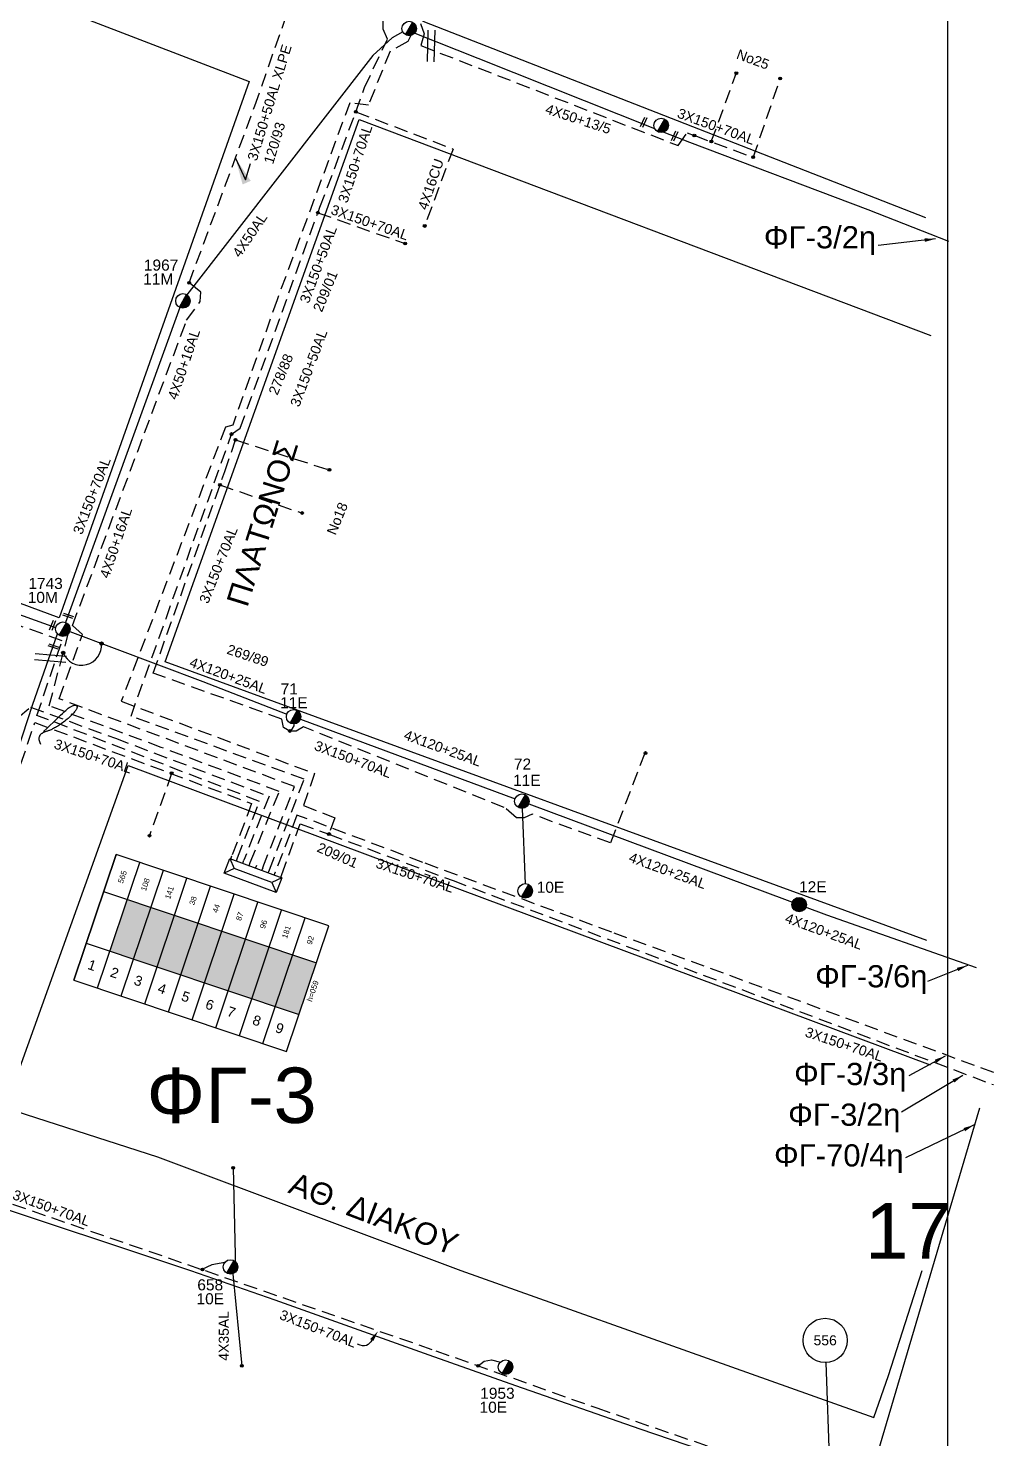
# Model space of a CAD drawing. Header units: millimetres. Extents: x -2238 to -1136, y 747 to 1272.
# Drawn here: x -1329 to -1239.5, y 858.6 to 989.2 of the extents above; entities that cross this region are included whole.
import ezdxf
from ezdxf.enums import TextEntityAlignment as Align

# ---------------------------------------------------------------- set-up
doc = ezdxf.new("R2010")
doc.units = ezdxf.units.MM
doc.linetypes.add('DASHED', pattern=[19.05, 12.7, -6.35])
for name, color, linetype in [('Άγνωστα', 7, 'Continuous'), ('Ασφαλειοκιβώτια Χ.Τ 9 αναχωρήσεων', 7, 'Continuous'), ('Γέφυρες Εναέριου Δικτύου', 7, 'Continuous'), ('Γυμνά εναέρια ΧΤ (3Φ)   4x35AL', 7, 'Continuous'), ('Γυμνά εναέρια ΧΤ και ΦΟΠ (3Φ)   4x50+16AL', 7, 'Continuous'), ('Επιγραφές - Σχήματα', 7, 'Continuous'), ('Καλώδια ΧΤ   3x150+50AL', 7, 'DASHED'), ('Καλώδια ΧΤ   3x150+70AL', 7, 'DASHED'), ('Καλώδια ΧΤ   3x150AL+50XLPE', 7, 'DASHED'), ('Καλώδια ΧΤ   4x50AL', 7, 'DASHED'), ('Μηχανική τομή', 7, 'Continuous'), ('Στύλος Ξύλινος', 7, 'Continuous'), ('Στύλος Ξύλινος @ 1', 7, 'Continuous'), ('Στύλος ΦΜ', 7, 'Continuous'), ('Στύλος ΦΜ @ 1', 7, 'Continuous'), ('Συνδέσεις', 7, 'Continuous'), ('Συνεστραμμένα ΧΤ   4x120+25 AL', 7, 'SYN_LINE'), ('Τομή', 7, 'Continuous'), ('Υποσταθμός πόλεως', 7, 'Continuous'), ('Υπόβαθρο ΔΕΗ', 7, 'Continuous'), ('Υπόγεια καλώδια Δικτύου ΧΤ και Παρ. ΧΤ - 3X150+70 AL', 7, 'DASHED'), ('Υπόγεια καλώδια Παροχών ΧΤ   4x16CU', 7, 'DASHED')]:
    doc.layers.add(name, color=color, linetype=linetype)
doc.styles.get("Standard").update_dxf_attribs({"font": 'ARIAL.TTF'})
doc.linetypes.add('SYN_LINE', pattern='A,0.5,-0.0001,["/\\/\\/\\/",Standard,S=0.1,R=0,X=0,Y=-0.05],-0.25', length=0.7501)
doc.dimstyles.new('ISO-25', dxfattribs={"dimtxt": 2.5, "dimasz": 2.5, "dimexe": 1.25, "dimexo": 0.625, "dimtad": 1, "dimtxsty": 'Standard', "dimcen": 2.5, "dimadec": 0, "dimazin": 0, "dimtfac": 1, "dimtmove": 0, "dimatfit": 3, "dimfxl": 1, "dimarcsym": 0})

# ---------------------------------------------------------------- blocks, each defined once
blk = doc.blocks.new('ΥΠΑΡΧΩΝ ΤΣΙΜΕΝΤΕΝΙΟΣ ΣΤΥΛΟΣ')
at = {"layer": 'Στύλος ΦΜ'}
blk.add_hatch(color=256, dxfattribs=at).paths.add_polyline_path([(-1.29, -2.28, 0.574793), (2.62, 0, 0.268822), (1.3, 2.27)])
blk.add_line((-1.29, -2.28), (1.3, 2.27), dxfattribs=at)
blk.add_circle((0, 0), 2.62, dxfattribs=at)
at = {"layer": 'Στύλος ΦΜ', "flags": 4}
for tag, p in [('ΑΡΙΘΜΟΣ', (-4.68, 8.05)), ('ΤΥΠΟΣ', (-4.91, 3.03))]:
    blk.add_attdef(tag, p, '', height=4, dxfattribs=at)
blk = doc.blocks.new('_ΣΥΝΔΕΣΗ')
at = {"layer": 'Συνδέσεις', "linetype": 'SYN_LINE', "ltscale": 40}
blk.add_hatch(color=256, dxfattribs=at).paths.add_polyline_path([(0.5, -0.01, 1), (-0.5, -0.01, 1)])
at = {"layer": 'Συνδέσεις'}
blk.add_circle((0, -0.01), 0.5, dxfattribs=at)
blk = doc.blocks.new('ΥΠΑΡΧΩΝ ΞΥΛΙΝΟΣ ΣΤΥΛΟΣ')
at = {"layer": 'Στύλος Ξύλινος'}
h = blk.add_hatch(color=256, dxfattribs=at)
h.paths.add_polyline_path([(-2.62, 0, 0.270008), (-1.29, -2.28), (1.3, 2.27, 0.576266)])
h.paths.add_polyline_path([(-1.29, -2.28, 0.574793), (2.62, 0, 0.268822), (1.3, 2.27)])
blk.add_line((-1.29, -2.28), (1.3, 2.27), dxfattribs=at)
blk.add_circle((0, 0), 2.62, dxfattribs=at)
at = {"layer": 'Στύλος Ξύλινος', "flags": 4}
for tag, p in [('ΑΡΙΘΜΟΣ', (-4.91, 8.6)), ('ΤΥΠΟΣ', (-4.85, 3.39))]:
    blk.add_attdef(tag, p, '', height=4, dxfattribs=at)
blk = doc.blocks.new('ΑΣΦΑΛΕΙΟΚΙΒΩΤΙΟ ΥΠΟΣΤΑΘΜΟΥ 9 ΑΝΑΧΩΡΗΣΕΩΝ')
at = {"layer": 'Ασφαλειοκιβώτια Χ.Τ 9 αναχωρήσεων', "ltscale": 40}
for p, q in [((-23.8, 40.36), (24.02, 40.36)), ((-9.72, 40.36), (-9.72, -40.64)), ((9.94, 40.36), (9.94, -40.64)), ((-23.8, 31.36), (24.02, 31.36)), ((-23.8, 22.36), (24.02, 22.36)), ((-23.8, 13.36), (24.02, 13.36)), ((-23.8, 4.36), (24.02, 4.36)), ((-23.8, -4.64), (24.02, -4.64)), ((-23.8, -13.64), (24.02, -13.64)), ((-23.8, -22.64), (24.02, -22.64)), ((-23.8, -31.64), (24.02, -31.64))]:
    blk.add_line(p, q, dxfattribs=at)
at = {"layer": 'Ασφαλειοκιβώτια Χ.Τ 9 αναχωρήσεων'}
blk.add_lwpolyline([(-23.8, -40.64), (24.02, -40.64), (24.02, 40.36), (-23.8, 40.36)], close=True, dxfattribs=at)
for s, p in [('1', (-18.45, 37.24)), ('2', (-18.45, 28.67)), ('3', (-18.45, 19.6)), ('4', (-18.45, 10.58)), ('5', (-18.45, 1.57)), ('6', (-18.45, -7.57)), ('7', (-18.45, -15.81)), ('8', (-18.45, -25.5)), ('9', (-18.45, -34.19))]:
    blk.add_text(s, height=3.6, rotation=270, dxfattribs=at).set_placement(p)
at = {"layer": 'Ασφαλειοκιβώτια Χ.Τ 9 αναχωρήσεων', "ltscale": 40}
for tag, height, p in [('ΟΝΟΜΑ', 5, (-0.16, 44.31)), ('ΚΕΙΜΕΝΟ 1', 2, (17.06, 35.59)), ('ΚΕΙΜΕΝΟ 2', 2, (17.06, 26.88)), ('ΚΕΙΜΕΝΟ 3', 2, (17.06, 17.69)), ('ΚΕΙΜΕΝΟ 4', 2, (17.06, 8.71)), ('ΚΕΙΜΕΝΟ 5', 2, (17.06, -0.13)), ('ΚΕΙΜΕΝΟ 6', 2, (17.06, -9.05)), ('ΚΕΙΜΕΝΟ 7', 2, (17.06, -18.13)), ('ΚΕΙΜΕΝΟ 8', 2, (17.06, -26.85)), ('ΚΕΙΜΕΝΟ 9', 2, (17.06, -35.99)), ('ΣΧ', 2, (-0.1, -42.64))]:
    blk.add_attdef(tag, text='', height=height, dxfattribs=at).set_placement(p, align=Align.MIDDLE_CENTER)
blk = doc.blocks.new('ΤΟΜΗ')
at = {"layer": 'Τομή', "ltscale": 40}
for p, q in [((-5.68, 0), (5.68, 0)), ((5.68, -2.33), (-5.68, -2.33))]:
    blk.add_line(p, q, dxfattribs=at)
blk = doc.blocks.new('ΜΗΧΑΝΙΚΗ ΤΟΜΗ')
at = {"layer": 'Μηχανική τομή', "ltscale": 40}
for p, q in [((-1.89, 0.78), (1.89, 0.78)), ((1.89, 0), (-1.89, 0))]:
    blk.add_line(p, q, dxfattribs=at)
blk = doc.blocks.new('ΥΠΟΣΤΑΘΜΟΣ ΠΟΛΕΩΣ 9 ΑΝΑΧΩΡΗΣΕΩΝ')
at = {"layer": 'Υποσταθμός πόλεως', "ltscale": 40}
for p, q in [((-9.63, -2.82), (-9.63, -4)), ((-7.12, -2.82), (-7.12, -4)), ((-4.84, -2.82), (-4.84, -4)), ((-2.36, -2.82), (-2.36, -4)), ((0.09, -2.82), (0.09, -4)), ((2.55, -2.82), (2.55, -4)), ((5.02, -2.82), (5.02, -4)), ((7.48, -2.82), (7.48, -4)), ((9.61, -2.82), (9.61, -4))]:
    blk.add_line(p, q, dxfattribs=at)
blk.add_lwpolyline([(-10.02, 2.82), (10.02, 2.82), (10.02, -2.82), (-10.02, -2.82)], close=True, dxfattribs=at)
for points in [[(-7.21, 0), (-10.02, 2.82)], [(-10.02, -2.82), (-7.21, 0)], [(-7.21, 0), (7.21, 0)], [(7.21, 0), (10.02, 2.82)], [(10.02, -2.82), (7.21, 0)]]:
    blk.add_lwpolyline(points, dxfattribs=at)
at = {"layer": 'Υποσταθμός πόλεως', "linetype": 'SYN_LINE', "ltscale": 40, "flags": 1}
for tag, p in [('ΜΕΤΑΣΧΗΜΑΤΙΣΜΟΣ', (10.79, 1.71)), ('ΙΣΧΥΣ', (10.77, -1.08)), ('ΑΡΙΘΜΟΣ', (10.89, -3.8))]:
    blk.add_attdef(tag, p, '', height=1.8, dxfattribs=at)

msp = doc.modelspace()

# ---------------------------------------------------------------- hatches: boundary and pattern name
at = {"layer": 'Ασφαλειοκιβώτια Χ.Τ 9 αναχωρήσεων', "ltscale": 0.1}
for color, points in [(30, [(-1317.59, 907.8), (-1319.78, 908.53), (-1321.39, 903.75), (-1319.2, 903.02)]), (62, [(-1315.4, 907.06), (-1317.59, 907.8), (-1319.2, 903.02), (-1317.01, 902.28)]), (6, [(-1313.21, 906.33), (-1315.4, 907.06), (-1317.01, 902.28), (-1314.82, 901.55)]), (1, [(-1311.02, 905.59), (-1313.21, 906.33), (-1314.82, 901.55), (-1312.63, 900.81)]), (27, [(-1308.83, 904.86), (-1311.02, 905.59), (-1312.63, 900.81), (-1310.44, 900.08)]), (173, [(-1306.65, 904.12), (-1308.83, 904.86), (-1310.44, 900.08), (-1308.25, 899.34)]), (2, [(-1304.46, 903.39), (-1306.65, 904.12), (-1308.25, 899.34), (-1306.06, 898.6)]), (85, [(-1302.27, 902.65), (-1304.46, 903.39), (-1306.06, 898.6), (-1303.87, 897.87)])]:
    msp.add_hatch(color=color, dxfattribs=at).paths.add_polyline_path(points)

# ---------------------------------------------------------------- linework, layer by layer
at = {"layer": 'Άγνωστα', "color": 85, "linetype": 'DASHED', "ltscale": 0.1}
for points in [[(-1292.82, 992.84), (-1293.51, 991.29), (-1292.62, 989.64), (-1292.29, 988.67), (-1292.6, 987.59), (-1268.75, 978.33), (-1267.93, 979.51), (-1267.26, 979.26)], [(-1265.69, 978.7), (-1263.37, 985.01)], [(-1261.8, 977.24), (-1259.3, 984.54)]]:
    msp.add_lwpolyline(points, dxfattribs=at)
at = {"layer": 'Άγνωστα', "ltscale": 0.1}
msp.add_lwpolyline([(-1304.73, 924.12), (-1304.46, 924.35), (-1304.31, 924.59), (-1304.32, 924.77)], dxfattribs=at)
at = {"layer": 'Γέφυρες Εναέριου Δικτύου', "ltscale": 0.1}
msp.add_arc((-1324.01, 932.07), 1.86, 202.9914, 4.7076, dxfattribs=at)
at = {"layer": 'Γυμνά εναέρια ΧΤ (3Φ)   4x35AL', "color": 2, "linetype": 'SYN_LINE', "ltscale": 10}
for points in [[(-1309.96, 883.66), (-1309.75, 874.26)], [(-1310, 873.86), (-1309.17, 865.34)]]:
    msp.add_lwpolyline(points, dxfattribs=at)
at = {"layer": 'Γυμνά εναέρια ΧΤ και ΦΟΠ (3Φ)   4x50+16AL', "color": 2, "linetype": 'DASHED', "ltscale": 0.1}
msp.add_lwpolyline([(-1324.85, 933.89), (-1314.28, 962.16), (-1313.03, 963.88), (-1312.95, 964.77), (-1314.05, 965.62)], dxfattribs=at)
at = {"layer": 'Γυμνά εναέρια ΧΤ και ΦΟΠ (3Φ)   4x50+16AL', "color": 5, "ltscale": 0.1}
msp.add_lwpolyline([(-1240.86, 889.19), (-1251.35, 853.69)], dxfattribs=at)
at = {"layer": 'Επιγραφές - Σχήματα', "ltscale": 0.1}
msp.add_lwpolyline([(-1243.78, 1256.38), (-2237.36, 1256.38), (-2237.36, 756.99), (-1243.78, 756.99)], close=True, dxfattribs=at)
for points in [[(-1327.53, 924.07), (-1327.21, 924.37), (-1326.92, 924.65), (-1326.65, 924.91), (-1326.4, 925.15), (-1326.17, 925.37), (-1325.97, 925.57), (-1325.78, 925.75), (-1325.62, 925.9), (-1325.48, 926.03), (-1325.36, 926.13), (-1325.25, 926.22), (-1325.17, 926.28), (-1325.09, 926.33), (-1325.02, 926.37), (-1324.96, 926.4), (-1324.91, 926.43), (-1324.85, 926.45), (-1324.8, 926.47), (-1324.75, 926.48), (-1324.7, 926.5), (-1324.66, 926.5), (-1324.61, 926.51), (-1324.57, 926.5), (-1324.54, 926.5), (-1324.51, 926.48), (-1324.48, 926.47), (-1324.45, 926.44), (-1324.44, 926.42), (-1324.43, 926.38), (-1324.42, 926.35), (-1324.42, 926.31), (-1324.44, 926.26), (-1324.45, 926.21), (-1324.48, 926.15), (-1324.52, 926.09), (-1324.56, 926.02), (-1324.61, 925.96), (-1324.67, 925.88), (-1324.74, 925.81), (-1324.81, 925.72), (-1324.89, 925.64), (-1324.97, 925.55), (-1325.06, 925.47), (-1325.16, 925.38), (-1325.25, 925.29), (-1325.36, 925.2), (-1325.46, 925.11), (-1325.57, 925.02), (-1325.68, 924.94), (-1325.79, 924.86), (-1325.9, 924.78), (-1326.01, 924.71), (-1326.12, 924.64), (-1326.22, 924.57), (-1326.32, 924.51), (-1326.42, 924.45), (-1326.51, 924.4), (-1326.6, 924.35), (-1326.69, 924.31), (-1326.77, 924.27), (-1326.84, 924.23), (-1326.92, 924.2), (-1326.99, 924.18), (-1327.05, 924.15), (-1327.11, 924.13), (-1327.17, 924.11), (-1327.22, 924.09), (-1327.28, 924.08), (-1327.33, 924.06), (-1327.38, 924.04), (-1327.42, 924.03), (-1327.47, 924.01), (-1327.51, 923.99), (-1327.55, 923.97), (-1327.59, 923.95), (-1327.63, 923.93), (-1327.67, 923.9), (-1327.7, 923.88), (-1327.74, 923.85), (-1327.77, 923.82), (-1327.8, 923.79), (-1327.83, 923.76), (-1327.86, 923.73), (-1327.88, 923.7), (-1327.9, 923.66), (-1327.92, 923.62), (-1327.94, 923.58), (-1327.95, 923.54), (-1327.96, 923.5), (-1327.97, 923.45), (-1327.97, 923.39), (-1327.96, 923.32), (-1327.94, 923.24), (-1327.91, 923.15), (-1327.87, 923.04), (-1327.81, 922.91)], [(-1297.14, 867.72), (-1297.23, 867.56), (-1297.34, 867.42), (-1297.48, 867.31), (-1297.63, 867.23), (-1297.8, 867.19), (-1298, 867.19), (-1298.21, 867.24), (-1298.44, 867.35)]]:
    msp.add_lwpolyline(points, dxfattribs=at)
msp.add_circle((-1255.14, 867.69), 2.05, dxfattribs=at)
at = {"layer": 'Επιγραφές - Σχήματα'}
msp.add_solid([(-1297.28, 867.81), (-1296.55, 868.56), (-1296.99, 867.62)], dxfattribs=at)
at = {"layer": 'Καλώδια ΧΤ   3x150+50AL', "color": 30, "linetype": 'DASHED', "ltscale": 0.1}
msp.add_lwpolyline([(-1293.37, 988.82), (-1293.79, 987.96), (-1295.44, 987.07), (-1297.45, 982.08), (-1299.17, 982.3), (-1305.9, 964.06), (-1310.01, 952.44), (-1310.68, 952.25), (-1320.34, 926.87), (-1302.43, 920.18), (-1303.46, 917.23), (-1300.55, 916.09), (-1301.1, 914.56)], dxfattribs=at)
at = {"layer": 'Καλώδια ΧΤ   3x150+50AL', "color": 30, "linetype": 'SYN_LINE', "ltscale": 10}
for points in [[(-1293.15, 988.74), (-1287.31, 986.42), (-1270.94, 979.92)], [(-1270.08, 979.57), (-1267.72, 978.64), (-1251.2, 972.41), (-1243.72, 969.47)]]:
    msp.add_lwpolyline(points, dxfattribs=at)
at = {"layer": 'Καλώδια ΧΤ   3x150+50AL', "color": 85, "linetype": 'DASHED', "ltscale": 0.1}
msp.add_lwpolyline([(-1310.12, 951.62), (-1309.33, 952.15), (-1302.12, 972.11)], dxfattribs=at)
at = {"layer": 'Καλώδια ΧΤ   3x150+70AL', "color": 85, "linetype": 'DASHED', "ltscale": 0.1}
for points in [[(-1302.11, 972.12), (-1301.94, 972.62), (-1298.6, 981.45), (-1297.81, 983.71), (-1295.69, 988.18), (-1296.09, 989.11), (-1296.09, 990.17), (-1295.67, 991.01), (-1294.52, 991.55), (-1293.93, 993.3)], [(-1302.12, 972.11), (-1294.05, 969.25)], [(-1306.61, 911.27), (-1303.41, 919.65), (-1319.43, 925.5), (-1316.19, 934.55), (-1310.12, 951.6)]]:
    msp.add_lwpolyline(points, dxfattribs=at)
at = {"layer": 'Καλώδια ΧΤ   3x150+70AL', "color": 87, "linetype": 'DASHED', "ltscale": 0.1}
msp.add_lwpolyline([(-1267.22, 979.25), (-1261.8, 977.24)], dxfattribs=at)
at = {"layer": 'Καλώδια ΧΤ   3x150+70AL', "color": 2, "linetype": 'Continuous', "ltscale": 0.1}
msp.add_lwpolyline([(-1314.91, 963.34), (-1325.51, 934.18)], dxfattribs=at)
at = {"layer": 'Καλώδια ΧΤ   3x150+70AL', "color": 173, "linetype": 'DASHED', "ltscale": 0.1}
msp.add_lwpolyline([(-1309.57, 912.38), (-1307.54, 917.6), (-1328.14, 925.56), (-1325.82, 932.46), (-1347.59, 940.29), (-1349.06, 941.89), (-1370.98, 950.81), (-1373.32, 950.44), (-1392.76, 957.82)], dxfattribs=at)
at = {"layer": 'Καλώδια ΧΤ   3x150+70AL', "color": 27, "linetype": 'DASHED', "ltscale": 0.1}
for points in [[(-1271.85, 922.08), (-1275.02, 913.75), (-1282.28, 916.42), (-1283.01, 916.07), (-1283.73, 916.08), (-1284.86, 917.04), (-1303.46, 924.5), (-1304.13, 924.11), (-1304.73, 924.11), (-1305.31, 924.45), (-1305.46, 925.23), (-1317.38, 929.47), (-1310.75, 948.15), (-1309.75, 951.07)], [(-1309.75, 951.07), (-1301.06, 948.29)], [(-1311.2, 946.9), (-1303.58, 944.29)], [(-1308.39, 911.93), (-1305.7, 918.52), (-1316.63, 922.6), (-1327.01, 926.45), (-1325.24, 933.12)]]:
    msp.add_lwpolyline(points, dxfattribs=at)
at = {"layer": 'Καλώδια ΧΤ   3x150+70AL', "color": 6, "linetype": 'DASHED', "ltscale": 0.1}
msp.add_lwpolyline([(-1353.16, 934.35), (-1329.85, 925.39), (-1328.74, 926.33), (-1320.87, 923.44), (-1306.65, 918.07), (-1308.98, 912.15)], dxfattribs=at)
at = {"layer": 'Καλώδια ΧΤ   3x150+70AL', "color": 1, "linetype": 'Continuous', "ltscale": 0.1}
msp.add_lwpolyline([(-1334.28, 909.35), (-1330.89, 919.33), (-1328.52, 926.59), (-1326.25, 933.12)], dxfattribs=at)
at = {"layer": 'Καλώδια ΧΤ   3x150+70AL', "color": 2, "linetype": 'DASHED', "ltscale": 0.1}
for points in [[(-1307.21, 911.49), (-1304.29, 918.97), (-1326.08, 927.1), (-1323.94, 933.06), (-1324.85, 933.89)], [(-1342.07, 881.83), (-1341.2, 884.03), (-1312.57, 874.15), (-1291.2, 866.73), (-1276.3, 861.43), (-1259.71, 855.76), (-1259.36, 855.89), (-1259.21, 856.38), (-1259.17, 856.8), (-1258.88, 857.07), (-1258.57, 857.3), (-1258.24, 857.27), (-1256.24, 856.61)], [(-1310.74, 874.91), (-1311.96, 874.7), (-1312.86, 874.26)]]:
    msp.add_lwpolyline(points, dxfattribs=at)
at = {"layer": 'Καλώδια ΧΤ   3x150+70AL', "color": 1, "linetype": 'DASHED', "ltscale": 0.1}
for points in [[(-1343.83, 906.23), (-1335.18, 903.44), (-1333.51, 908.66), (-1333.3, 910.27), (-1328.33, 924.9), (-1308.26, 917.39), (-1310.08, 912.57), (-1310.08, 912.57), (-1310.08, 912.57)], [(-1315.67, 920.19), (-1317.72, 914.42)]]:
    msp.add_lwpolyline(points, dxfattribs=at)
at = {"layer": 'Καλώδια ΧΤ   3x150+70AL', "color": 62, "linetype": 'DASHED', "ltscale": 0.1}
msp.add_lwpolyline([(-1239.52, 892.49), (-1274.91, 905.49), (-1292.41, 911.95), (-1304.06, 916.34), (-1306.06, 911.07), (-1306.06, 911.07)], dxfattribs=at)
at = {"layer": 'Καλώδια ΧΤ   3x150+70AL', "color": 30, "linetype": 'DASHED', "ltscale": 0.1}
msp.add_lwpolyline([(-1305.46, 910.84), (-1305.46, 910.84), (-1303.77, 915.53), (-1301.1, 914.56), (-1289.6, 910.26), (-1239.56, 891.37)], dxfattribs=at)
at = {"layer": 'Καλώδια ΧΤ   3x150AL+50XLPE', "color": 2, "linetype": 'DASHED', "ltscale": 0.1}
msp.add_lwpolyline([(-1314.05, 965.62), (-1307.96, 982.02), (-1304.48, 991.96), (-1313.8, 995.6), (-1313.6, 996.13)], dxfattribs=at)
at = {"layer": 'Καλώδια ΧΤ   4x50AL', "color": 2, "linetype": 'Continuous', "ltscale": 0.1}
msp.add_lwpolyline([(-1294.25, 988.85), (-1295.23, 988.3), (-1297.05, 986.67), (-1314.26, 964.52)], dxfattribs=at)
at = {"layer": 'Συνεστραμμένα ΧΤ   4x120+25 AL', "color": 6, "linetype": 'SYN_LINE', "ltscale": 10}
msp.add_lwpolyline([(-1326.4, 933.66), (-1336.95, 937.47), (-1346.54, 940.89)], dxfattribs=at)
at = {"layer": 'Συνεστραμμένα ΧΤ   4x120+25 AL', "color": 27, "linetype": 'SYN_LINE', "ltscale": 10}
for points in [[(-1325.1, 933.32), (-1312.79, 928.71), (-1305, 925.69)], [(-1303.74, 925.21), (-1283.86, 917.85)], [(-1282.6, 917.38), (-1255.03, 907.1), (-1241.15, 902.22)]]:
    msp.add_lwpolyline(points, dxfattribs=at)
at = {"layer": 'Συνεστραμμένα ΧΤ   4x120+25 AL', "color": 27, "linetype": 'Continuous', "ltscale": 0.1}
msp.add_lwpolyline([(-1283.2, 916.95), (-1282.94, 909.98)], dxfattribs=at)
at = {"layer": 'Υπόβαθρο ΔΕΗ', "ltscale": 0.1}
for points in [[(-1245.83, 971.64), (-1292.38, 989.81), (-1285.41, 1009.09), (-1272.85, 1043.92)], [(-1245.74, 904.73), (-1316.26, 930.53), (-1298.3, 980.74), (-1245.37, 960.73)], [(-1331.06, 889.23), (-1319.69, 920.92), (-1245.41, 893.22)], [(-1331.06, 889.23), (-1316.98, 884.7), (-1288.89, 874.15), (-1271.52, 868), (-1250.62, 860.54), (-1249.29, 864.43), (-1246.15, 874.15)]]:
    msp.add_lwpolyline(points, dxfattribs=at)
for points in [[(-1416.46, 1025.76), (-1308.48, 984.27), (-1326.08, 934.61), (-1348.35, 942.85), (-1371.97, 951.87), (-1429.33, 973.23), (-1434.6, 975.27), (-1416.46, 1025.76)], [(-1313.92, 874.15), (-1306.12, 871.43), (-1291.85, 866.35), (-1283.81, 863.5), (-1272.3, 859.49), (-1263.79, 856.61), (-1252.59, 852.58), (-1253.51, 849.55), (-1258.14, 834.11), (-1262.24, 820.87), (-1264.91, 812.22), (-1274.11, 815.92), (-1295.57, 824.48), (-1330.22, 838.25), (-1347.23, 845.08), (-1336.7, 874.15), (-1334.27, 880.93)]]:
    msp.add_lwpolyline(points, close=True, dxfattribs=at)
at = {"layer": 'Υπόγεια καλώδια Δικτύου ΧΤ και Παρ. ΧΤ - 3X150+70 AL', "color": 2, "linetype": 'DASHED', "ltscale": 0.1}
msp.add_lwpolyline([(-1287.29, 865.34), (-1286.73, 865.76), (-1286.05, 865.88), (-1285.22, 865.68)], dxfattribs=at)
at = {"layer": 'Υπόγεια καλώδια Παροχών ΧΤ   4x16CU', "color": 85, "linetype": 'DASHED', "ltscale": 0.1}
msp.add_lwpolyline([(-1298.6, 981.45), (-1289.61, 978.01), (-1292.23, 970.88)], dxfattribs=at)

# ---------------------------------------------------------------- block references
at = {"layer": 'Ασφαλειοκιβώτια Χ.Τ 9 αναχωρήσεων', "ltscale": 0.1}
ref = msp.add_blockref('ΑΣΦΑΛΕΙΟΚΙΒΩΤΙΟ ΥΠΟΣΤΑΘΜΟΥ 9 ΑΝΑΧΩΡΗΣΕΩΝ', (-1312.96, 903.55), dxfattribs=dict(at, xscale=0.2565857821765143, yscale=0.2565857821765143, zscale=0.2565857821765143, rotation=71.4344406352107))
ref.add_attrib('ΣΧ', 'h=059', dxfattribs={"ltscale": 40, "height": 0.513, "rotation": 71.4344}).set_placement((-1302.6, 900.04), align=Align.MIDDLE_CENTER)
ref.add_attrib('ΚΕΙΜΕΝΟ 2', '108', dxfattribs={"ltscale": 40, "height": 0.513, "rotation": 71.4344}).set_placement((-1318.11, 909.9), align=Align.MIDDLE_CENTER)
ref.add_attrib('ΚΕΙΜΕΝΟ 1', '565', dxfattribs={"ltscale": 40, "height": 0.513, "rotation": 71.4344}).set_placement((-1320.23, 910.61), align=Align.MIDDLE_CENTER)
ref.add_attrib('ΚΕΙΜΕΝΟ 3', '141', dxfattribs={"ltscale": 40, "height": 0.513, "rotation": 71.4344}).set_placement((-1315.87, 909.15), align=Align.MIDDLE_CENTER)
ref.add_attrib('ΚΕΙΜΕΝΟ 4', '38', dxfattribs={"ltscale": 40, "height": 0.513, "rotation": 71.4344}).set_placement((-1313.69, 908.41), align=Align.MIDDLE_CENTER)
ref.add_attrib('ΚΕΙΜΕΝΟ 5', '44', dxfattribs={"ltscale": 40, "height": 0.513, "rotation": 71.4344}).set_placement((-1311.54, 907.69), align=Align.MIDDLE_CENTER)
ref.add_attrib('ΚΕΙΜΕΝΟ 6', '87', dxfattribs={"ltscale": 40, "height": 0.513, "rotation": 71.4344}).set_placement((-1309.37, 906.96), align=Align.MIDDLE_CENTER)
ref.add_attrib('ΚΕΙΜΕΝΟ 7', '96', dxfattribs={"ltscale": 40, "height": 0.513, "rotation": 71.4344}).set_placement((-1307.16, 906.22), align=Align.MIDDLE_CENTER)
ref.add_attrib('ΚΕΙΜΕΝΟ 8', '181', dxfattribs={"ltscale": 40, "height": 0.513, "rotation": 71.4344}).set_placement((-1305.04, 905.51), align=Align.MIDDLE_CENTER)
ref.add_attrib('ΚΕΙΜΕΝΟ 9', '92', dxfattribs={"ltscale": 40, "height": 0.513, "rotation": 71.4344}).set_placement((-1302.82, 904.76), align=Align.MIDDLE_CENTER)
at = {"layer": 'Μηχανική τομή', "ltscale": 0.1}
for p, xscale, yscale, zscale, rotation in [((-1271.85, 980.45), 0.2565857821764879, 0.2565857821764879, 0.2565857821764879, 65.53625031190522), ((-1268.99, 979.17), 0.2565857821764879, 0.2565857821764879, 0.2565857821764879, 65.53625031190522), ((-1326.6, 933.87), 0.2565857821764332, 0.2565857821764332, 0.2565857821764332, 68.1803369868874), ((-1325.28, 934.69), 0.2565857821765291, 0.2565857821765291, 0.2565857821765291, 341.5806673514177), ((-1326.64, 931.85), 0.2565857821765291, 0.2565857821765291, 0.2565857821765291, 341.5806673514177)]:
    msp.add_blockref('ΜΗΧΑΝΙΚΗ ΤΟΜΗ', p, dxfattribs=dict(at, xscale=xscale, yscale=yscale, zscale=zscale, rotation=rotation))
at = {"layer": 'Στύλος Ξύλινος @ 1', "ltscale": 0.1}
ref = msp.add_blockref('ΥΠΑΡΧΩΝ ΞΥΛΙΝΟΣ ΣΤΥΛΟΣ', (-1257.55, 908.04), dxfattribs=dict(at, xscale=0.2565857821764941, yscale=0.2565857821764941, zscale=0.2565857821764941))
ref.add_attrib('ΤΥΠΟΣ', '12E', (-1257.56, 909.18), dxfattribs={"layer": 'Στύλος Ξύλινος', "height": 1.026, "flags": 4})
at = {"layer": 'Στύλος ΦΜ @ 1', "ltscale": 0.1}
ref = msp.add_blockref('ΥΠΑΡΧΩΝ ΤΣΙΜΕΝΤΕΝΙΟΣ ΣΤΥΛΟΣ', (-1293.67, 989.17), dxfattribs=dict(at, xscale=0.2565857821764941, yscale=0.2565857821764941, zscale=0.2565857821764941))
ref.add_attrib('ΤΥΠΟΣ', '901', (-1291.25, 991.36), dxfattribs={"layer": 'Στύλος ΦΜ', "height": 1.026, "flags": 4})
ref.add_attrib('ΑΡΙΘΜΟΣ', '11M', (-1291.25, 989.88), dxfattribs={"layer": 'Στύλος ΦΜ', "height": 1.026, "flags": 4})
at = {"layer": 'Στύλος ΦΜ @ 1', "ltscale": 0.1, "xscale": 0.2565857821764941, "yscale": 0.2565857821764941, "zscale": 0.2565857821764941}
msp.add_blockref('ΥΠΑΡΧΩΝ ΤΣΙΜΕΝΤΕΝΙΟΣ ΣΤΥΛΟΣ', (-1270.33, 980.2), dxfattribs=at)
at = {"layer": 'Στύλος ΦΜ @ 1', "ltscale": 0.1}
ref = msp.add_blockref('ΥΠΑΡΧΩΝ ΤΣΙΜΕΝΤΕΝΙΟΣ ΣΤΥΛΟΣ', (-1314.62, 963.95), dxfattribs=dict(at, xscale=0.2565857821764941, yscale=0.2565857821764941, zscale=0.2565857821764941))
ref.add_attrib('ΤΥΠΟΣ', '11M', (-1318.3, 965.46), dxfattribs={"layer": 'Στύλος ΦΜ', "height": 1.026, "flags": 4})
ref.add_attrib('ΑΡΙΘΜΟΣ', '1967', (-1318.24, 966.75), dxfattribs={"layer": 'Στύλος ΦΜ', "height": 1.026, "flags": 4})
ref = msp.add_blockref('ΥΠΑΡΧΩΝ ΤΣΙΜΕΝΤΕΝΙΟΣ ΣΤΥΛΟΣ', (-1325.74, 933.55), dxfattribs=dict(at, xscale=0.2565857821764941, yscale=0.2565857821764941, zscale=0.2565857821764941))
ref.add_attrib('ΤΥΠΟΣ', '10M', (-1329, 935.98), dxfattribs={"layer": 'Στύλος ΦΜ', "height": 1.026, "flags": 4})
ref.add_attrib('ΑΡΙΘΜΟΣ', '1743', (-1328.94, 937.27), dxfattribs={"layer": 'Στύλος ΦΜ', "height": 1.026, "flags": 4})
at = {"layer": 'Στύλος ΦΜ @ 1', "ltscale": 0.1, "xscale": 0.2565857821764941, "yscale": 0.2565857821764941, "zscale": 0.2565857821764941}
msp.add_blockref('ΥΠΑΡΧΩΝ ΤΣΙΜΕΝΤΕΝΙΟΣ ΣΤΥΛΟΣ', (-1304.37, 925.44), dxfattribs=at).add_auto_attribs({'ΤΥΠΟΣ': '11E', 'ΑΡΙΘΜΟΣ': '71'})
at = {"layer": 'Στύλος ΦΜ @ 1', "ltscale": 0.1}
ref = msp.add_blockref('ΥΠΑΡΧΩΝ ΤΣΙΜΕΝΤΕΝΙΟΣ ΣΤΥΛΟΣ', (-1283.23, 917.62), dxfattribs=dict(at, xscale=0.2565857821764941, yscale=0.2565857821764941, zscale=0.2565857821764941))
ref.add_attrib('ΤΥΠΟΣ', '11E', (-1284.05, 919.04), dxfattribs={"layer": 'Στύλος ΦΜ', "height": 1.026, "flags": 4})
ref.add_attrib('ΑΡΙΘΜΟΣ', '72', (-1283.97, 920.54), dxfattribs={"layer": 'Στύλος ΦΜ', "height": 1.026, "flags": 4})
ref = msp.add_blockref('ΥΠΑΡΧΩΝ ΤΣΙΜΕΝΤΕΝΙΟΣ ΣΤΥΛΟΣ', (-1282.92, 909.31), dxfattribs=dict(at, xscale=0.2565857821764941, yscale=0.2565857821764941, zscale=0.2565857821764941))
ref.add_attrib('ΤΥΠΟΣ', '10E', (-1281.86, 909.14), dxfattribs={"layer": 'Στύλος ΦΜ', "height": 1.026, "flags": 4})
ref = msp.add_blockref('ΥΠΑΡΧΩΝ ΤΣΙΜΕΝΤΕΝΙΟΣ ΣΤΥΛΟΣ', (-1310.22, 874.49), dxfattribs=dict(at, xscale=0.2565857821764941, yscale=0.2565857821764941, zscale=0.2565857821764941))
ref.add_attrib('ΤΥΠΟΣ', '10E', (-1313.36, 871.03), dxfattribs={"layer": 'Στύλος ΦΜ', "height": 1.026, "flags": 4})
ref.add_attrib('ΑΡΙΘΜΟΣ', '658', (-1313.29, 872.32), dxfattribs={"layer": 'Στύλος ΦΜ', "height": 1.026, "flags": 4})
ref = msp.add_blockref('ΥΠΑΡΧΩΝ ΤΣΙΜΕΝΤΕΝΙΟΣ ΣΤΥΛΟΣ', (-1284.74, 865.21), dxfattribs=dict(at, xscale=0.2565857821764941, yscale=0.2565857821764941, zscale=0.2565857821764941))
ref.add_attrib('ΤΥΠΟΣ', '10E', (-1287.15, 860.99), dxfattribs={"layer": 'Στύλος ΦΜ', "height": 1.026, "flags": 4})
ref.add_attrib('ΑΡΙΘΜΟΣ', '1953', (-1287.09, 862.28), dxfattribs={"layer": 'Στύλος ΦΜ', "height": 1.026, "flags": 4})
at = {"layer": 'Συνδέσεις', "ltscale": 0.1, "xscale": 0.2565857821764941, "yscale": 0.2565857821764941, "zscale": 0.2565857821764941}
for p in [(-1263.37, 985.03), (-1259.3, 984.55), (-1298.6, 981.46), (-1267.26, 979.26), (-1265.68, 978.71), (-1261.8, 977.25), (-1302.12, 972.12), (-1292.23, 970.89), (-1294.05, 969.26), (-1314.04, 965.63), (-1310.12, 951.62), (-1309.75, 951.09), (-1301.06, 948.31), (-1311.19, 946.91), (-1303.57, 944.31), (-1304.73, 924.12), (-1271.78, 922.08), (-1315.67, 920.21), (-1317.71, 914.43), (-1301.09, 914.58), (-1309.98, 883.68), (-1312.81, 874.26), (-1309.17, 865.34), (-1287.29, 865.34)]:
    msp.add_blockref('_ΣΥΝΔΕΣΗ', p, dxfattribs=at)
at = {"layer": 'Συνδέσεις', "xscale": 0.3079029386117929, "yscale": 0.3079029386117929, "zscale": 0.3548076403074907}
for p in [(-1325.71, 931.35), (-1322.16, 932.22)]:
    msp.add_blockref('_ΣΥΝΔΕΣΗ', p, dxfattribs=at)
at = {"layer": 'Τομή', "ltscale": 0.1}
for p, xscale, yscale, zscale, rotation in [((-1291.34, 987.55), 0.2565857821764886, 0.2565857821764886, 0.2565857821764886, 268.538955079053), ((-1326.87, 931.18), 0.2565857821764709, 0.2565857821764709, 0.2565857821764709, 354.8833122180604)]:
    msp.add_blockref('ΤΟΜΗ', p, dxfattribs=dict(at, xscale=xscale, yscale=yscale, zscale=zscale, rotation=rotation))
at = {"layer": 'Υποσταθμός πόλεως', "xscale": 0.2565857821763031, "yscale": 0.2565857821763031, "zscale": 0.2565857821763031, "rotation": 159.5483861330024}
msp.add_blockref('ΥΠΟΣΤΑΘΜΟΣ ΠΟΛΕΩΣ 9 ΑΝΑΧΩΡΗΣΕΩΝ', (-1308.13, 910.74), dxfattribs=at)

# ---------------------------------------------------------------- texts
at = {"layer": 'Άγνωστα', "ltscale": 0.1, "insert": (-1280.85, 982.21), "char_height": 0.924, "width": 8.7846, "attachment_point": 1, "rotation": 341.9243}
msp.add_mtext('4X50+13/5', dxfattribs=at)
at = {"layer": 'Γυμνά εναέρια ΧΤ (3Φ)   4x35AL', "color": 7, "ltscale": 0.1, "insert": (-1311.3, 865.81), "char_height": 0.924, "width": 86.4036, "attachment_point": 1, "rotation": 90}
msp.add_mtext('4X35AL', dxfattribs=at)
at = {"layer": 'Γυμνά εναέρια ΧΤ και ΦΟΠ (3Φ)   4x50+16AL', "color": 7, "ltscale": 0.1, "char_height": 0.924, "width": 86.4036, "attachment_point": 1, "rotation": 71.2969}
for insert in [(-1316.06, 955.02), (-1322.36, 938.49)]:
    msp.add_mtext('4X50+16AL', dxfattribs=dict(at, insert=insert))
at = {"layer": 'Επιγραφές - Σχήματα', "ltscale": 0.1, "char_height": 0.924, "attachment_point": 1}
for s, insert, width, rotation in [('No25', (-1263.12, 987.28), 8.7846, 339.8971), ('120/93', (-1307.16, 976.82), 86.4036, 73.0581), ('209/01', (-1302.61, 963.19), 8.7846, 67.7357), ('278/88', (-1306.73, 955.5), 8.7846, 67.7357), ('No18', (-1301.34, 942.54), 8.7846, 67.7357), ('269/89', (-1310.34, 932.17), 8.7846, 341.5532), ('209/01', (-1301.92, 913.83), 8.7846, 336.2697)]:
    msp.add_mtext(s, dxfattribs=dict(at, insert=insert, width=width, rotation=rotation))
at = {"layer": 'Επιγραφές - Σχήματα', "ltscale": 0.1}
for s, insert, char_height, width, attachment_point in [('ΦΓ-3/2η', (-1255.62, 969.53), 2.053, 8.7846, 5), ('ΦΓ-3/6η', (-1250.87, 901.1), 2.053, 8.7846, 5), ('ΦΓ-3/3η', (-1252.82, 892.05), 2.053, 8.7846, 5), ('ΦΓ-3/2η', (-1253.37, 888.28), 2.053, 8.7846, 5), ('ΦΓ-70/4η', (-1253.88, 884.51), 2.053, 8.7846, 5), ('17', (-1251.43, 880.4), 5.132, 9.8992, 1), ('556', (-1255.14, 867.69), 0.924, 5.1637, 5)]:
    msp.add_mtext(s, dxfattribs=dict(at, insert=insert, char_height=char_height, width=width, attachment_point=attachment_point))
at = {"layer": 'Επιγραφές - Σχήματα', "ltscale": 0.1, "char_height": 2.053, "attachment_point": 5}
for s, insert, rotation in [('ΠΛΑΤΩΝΟΣ', (-1307.26, 943.37), 72.6122), ('ΑΘ. ΔΙΑΚΟΥ', (-1296.95, 879.41), 339.0705)]:
    msp.add_mtext(s, dxfattribs=dict(at, insert=insert, rotation=rotation))
at = {"layer": 'Επιγραφές - Σχήματα', "insert": (-1318.01, 892.95), "char_height": 5.132, "width": 1.5919, "attachment_point": 1}
msp.add_mtext('ФΓ-3', dxfattribs=at)
at = {"layer": 'Καλώδια ΧΤ   3x150+50AL', "color": 7, "linetype": 'DASHED', "ltscale": 0.1, "char_height": 0.924, "width": 86.4036, "attachment_point": 1, "rotation": 69.4269}
for insert in [(-1303.84, 963.97), (-1304.72, 954.38)]:
    msp.add_mtext('3X150+50AL', dxfattribs=dict(at, insert=insert))
at = {"layer": 'Καλώδια ΧΤ   3x150+70AL', "color": 7, "linetype": 'DASHED', "ltscale": 0.1, "char_height": 0.924, "width": 86.4036, "attachment_point": 1}
for insert, rotation in [((-1268.6, 981.82), 339.956), ((-1300.28, 973.23), 71.7596), ((-1300.7, 972.89), 340.713), ((-1324.84, 942.57), 68.9451), ((-1313.15, 936.18), 68.3512), ((-1326.35, 923.41), 341.5806), ((-1302.21, 923.26), 339.2762), ((-1296.55, 912.37), 341.5806), ((-1256.79, 896.73), 341.5806), ((-1330.17, 881.67), 339.9747)]:
    msp.add_mtext('3X150+70AL', dxfattribs=dict(at, insert=insert, rotation=rotation))
at = {"layer": 'Καλώδια ΧΤ   3x150AL+50XLPE', "color": 7, "linetype": 'DASHED', "ltscale": 0.1, "insert": (-1308.67, 977.11), "char_height": 0.9237, "width": 86.4036, "attachment_point": 1, "rotation": 73.0581}
msp.add_mtext('3X150+50AL XLPE', dxfattribs=at)
at = {"layer": 'Καλώδια ΧΤ   4x50AL', "color": 7, "linetype": 'DASHED', "ltscale": 0.1, "insert": (-1310.11, 968.41), "char_height": 0.924, "width": 86.4036, "attachment_point": 1, "rotation": 55.7183}
msp.add_mtext('4X50AL', dxfattribs=at)
at = {"layer": 'Συνεστραμμένα ΧΤ   4x120+25 AL', "color": 7, "linetype": 'DASHED', "ltscale": 0.1, "char_height": 0.924, "width": 86.4036, "attachment_point": 1, "rotation": 339.9214}
for insert in [(-1313.78, 930.98), (-1293.93, 924.25), (-1273.09, 912.91), (-1258.62, 907.29)]:
    msp.add_mtext('4X120+25AL', dxfattribs=dict(at, insert=insert))
at = {"layer": 'Υπόγεια καλώδια Δικτύου ΧΤ και Παρ. ΧΤ - 3X150+70 AL', "color": 7, "linetype": 'DASHED', "ltscale": 0.1, "insert": (-1305.43, 870.56), "char_height": 0.924, "width": 86.4036, "attachment_point": 1, "rotation": 338.8223}
msp.add_mtext('3X150+70AL', dxfattribs=at)
at = {"layer": 'Υπόγεια καλώδια Παροχών ΧΤ   4x16CU', "color": 7, "linetype": 'DASHED', "ltscale": 0.1, "insert": (-1292.89, 972.59), "char_height": 0.924, "width": 86.4036, "attachment_point": 1, "rotation": 71.2063}
msp.add_mtext('4X16CU', dxfattribs=at)

# ---------------------------------------------------------------- leaders
at = {"layer": 'Επιγραφές - Σχήματα', "ltscale": 0.1}
for points, override in [([(-1309.76, 977.17), (-1308.84, 975.16), (-1308.35, 976.66)], {"dimgap": 0.625, "dimtad": 0}), ([(-1254.71, 856.01), (-1255.04, 865.64)], {"dimasz": 1, "dimgap": 0.625, "dimtad": 0})]:
    msp.add_leader(points, dimstyle='ISO-25', override=override, dxfattribs=at)
at = {"layer": 'Επιγραφές - Σχήματα', "ltscale": 40}
for points in [[(-1244.93, 969.69), (-1250.22, 969.08)], [(-1241.96, 902.41), (-1245.66, 900.91)], [(-1244.03, 894.02), (-1247.4, 892.18)], [(-1242.4, 892.22), (-1248.07, 888.83)], [(-1241.35, 887.64), (-1247.7, 884.58)]]:
    msp.add_leader(points, dimstyle='ISO-25', override={"dimasz": 1, "dimtad": 0}, dxfattribs=at)

doc.saveas('drawing.dxf')
